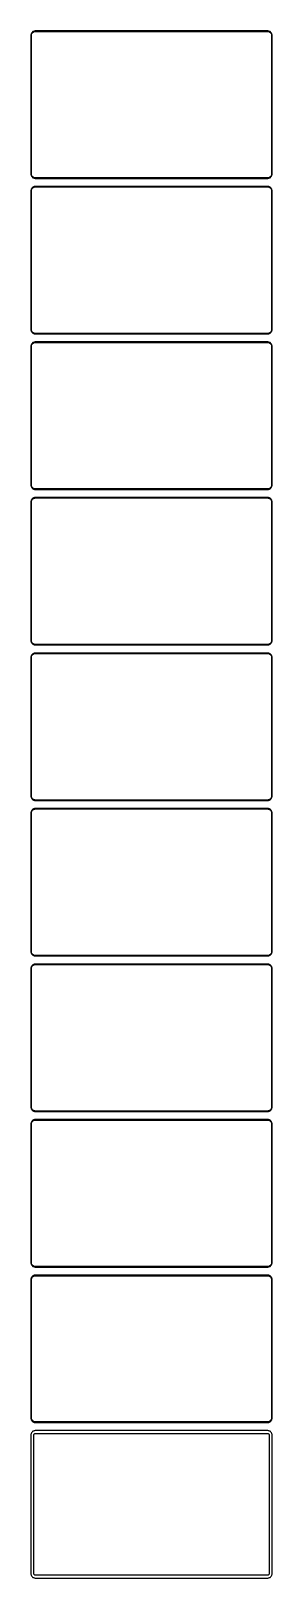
# Model space of a CAD drawing. Header units: metres. Extents: x -135 to 135, y 1658 to 3388.
import ezdxf

# ---------------------------------------------------------------- set-up
doc = ezdxf.new("R2010")
doc.units = ezdxf.units.M

msp = doc.modelspace()

# ---------------------------------------------------------------- linework, layer by layer
for p, q in [((-134.961, 3384.13), (-135, 3383.5)), ((-135, 3383.5), (-135, 3228.5)), ((-134.843, 3384.74), (-134.961, 3384.13)), ((-134.649, 3385.34), (-134.843, 3384.74)), ((-134.382, 3385.91), (-134.649, 3385.34)), ((-134.5, 3383.25), (-134.463, 3383.85)), ((-134.5, 3228.75), (-134.5, 3383.25)), ((-134.463, 3383.85), (-134.351, 3384.43)), ((-134.045, 3386.44), (-134.382, 3385.91)), ((-134.351, 3384.43), (-134.166, 3385)), ((-134.166, 3385), (-133.912, 3385.54)), ((-133.645, 3386.92), (-134.045, 3386.44)), ((-133.912, 3385.54), (-133.593, 3386.04)), ((-133.187, 3387.35), (-133.645, 3386.92)), ((-133.593, 3386.04), (-133.213, 3386.5)), ((-133.213, 3386.5), (-132.778, 3386.91)), ((-132.679, 3387.72), (-133.187, 3387.35)), ((-132.778, 3386.91), (-132.295, 3387.26)), ((-132.129, 3388.02), (-132.679, 3387.72)), ((-132.295, 3387.26), (-131.772, 3387.55)), ((-131.545, 3388.26), (-132.129, 3388.02)), ((-131.772, 3387.55), (-131.218, 3387.77)), ((-130.937, 3388.41), (-131.545, 3388.26)), ((-131.218, 3387.77), (-130.64, 3387.92)), ((-130.314, 3388.49), (-130.937, 3388.41)), ((-130.64, 3387.92), (-130.048, 3387.99)), ((130.314, 3388.49), (-130.314, 3388.49)), ((-130.048, 3387.99), (130.048, 3387.99)), ((130.048, 3387.99), (130.64, 3387.92)), ((130.937, 3388.41), (130.314, 3388.49)), ((130.64, 3387.92), (131.218, 3387.77)), ((131.545, 3388.26), (130.937, 3388.41)), ((131.218, 3387.77), (131.772, 3387.55)), ((132.129, 3388.02), (131.545, 3388.26)), ((131.772, 3387.55), (132.295, 3387.26)), ((132.679, 3387.72), (132.129, 3388.02)), ((132.295, 3387.26), (132.778, 3386.91)), ((133.187, 3387.35), (132.679, 3387.72)), ((132.778, 3386.91), (133.213, 3386.5)), ((133.645, 3386.92), (133.187, 3387.35)), ((133.213, 3386.5), (133.593, 3386.04)), ((133.593, 3386.04), (133.912, 3385.54)), ((134.045, 3386.44), (133.645, 3386.92)), ((133.912, 3385.54), (134.166, 3385)), ((134.382, 3385.91), (134.045, 3386.44)), ((134.166, 3385), (134.351, 3384.43)), ((134.351, 3384.43), (134.463, 3383.85)), ((134.649, 3385.34), (134.382, 3385.91)), ((134.463, 3383.85), (134.5, 3383.25)), ((134.5, 3383.25), (134.5, 3228.75)), ((134.843, 3384.74), (134.649, 3385.34)), ((134.961, 3384.13), (134.843, 3384.74)), ((135, 3383.5), (134.961, 3384.13)), ((135, 3228.5), (135, 3383.5)), ((-135, 3228.5), (-134.961, 3227.87)), ((-134.961, 3227.87), (-134.843, 3227.26)), ((-134.843, 3227.26), (-134.649, 3226.66)), ((-134.649, 3226.66), (-134.382, 3226.09)), ((-134.463, 3228.15), (-134.5, 3228.75)), ((-134.351, 3227.57), (-134.463, 3228.15)), ((-134.382, 3226.09), (-134.045, 3225.56)), ((-134.166, 3227), (-134.351, 3227.57)), ((-133.912, 3226.46), (-134.166, 3227)), ((-134.045, 3225.56), (-133.645, 3225.08)), ((-133.593, 3225.96), (-133.912, 3226.46)), ((-133.645, 3225.08), (-133.187, 3224.65)), ((-133.213, 3225.5), (-133.593, 3225.96)), ((-132.778, 3225.09), (-133.213, 3225.5)), ((-133.187, 3224.65), (-132.679, 3224.28)), ((-132.295, 3224.74), (-132.778, 3225.09)), ((-132.679, 3224.28), (-132.129, 3223.98)), ((-131.772, 3224.45), (-132.295, 3224.74)), ((-132.129, 3223.98), (-131.545, 3223.74)), ((-131.218, 3224.23), (-131.772, 3224.45)), ((-131.545, 3223.74), (-130.937, 3223.59)), ((-130.64, 3224.08), (-131.218, 3224.23)), ((-130.937, 3223.59), (-130.314, 3223.51)), ((-130.048, 3224.01), (-130.64, 3224.08)), ((-130.314, 3223.51), (130.314, 3223.51)), ((130.048, 3224.01), (-130.048, 3224.01)), ((130.64, 3224.08), (130.048, 3224.01)), ((130.314, 3223.51), (130.937, 3223.59)), ((131.218, 3224.23), (130.64, 3224.08)), ((130.937, 3223.59), (131.545, 3223.74)), ((131.772, 3224.45), (131.218, 3224.23)), ((131.545, 3223.74), (132.129, 3223.98)), ((132.295, 3224.74), (131.772, 3224.45)), ((132.129, 3223.98), (132.679, 3224.28)), ((132.778, 3225.09), (132.295, 3224.74)), ((132.679, 3224.28), (133.187, 3224.65)), ((133.213, 3225.5), (132.778, 3225.09)), ((133.187, 3224.65), (133.645, 3225.08)), ((133.593, 3225.96), (133.213, 3225.5)), ((133.912, 3226.46), (133.593, 3225.96)), ((133.645, 3225.08), (134.045, 3225.56)), ((134.166, 3227), (133.912, 3226.46)), ((134.045, 3225.56), (134.382, 3226.09)), ((134.351, 3227.57), (134.166, 3227)), ((134.463, 3228.15), (134.351, 3227.57)), ((134.382, 3226.09), (134.649, 3226.66)), ((134.5, 3228.75), (134.463, 3228.15)), ((134.649, 3226.66), (134.843, 3227.26)), ((134.843, 3227.26), (134.961, 3227.87)), ((134.961, 3227.87), (135, 3228.5)), ((-134.961, 3210.13), (-135, 3209.5)), ((-135, 3209.5), (-135, 3054.5)), ((-134.843, 3210.74), (-134.961, 3210.13)), ((-134.649, 3211.34), (-134.843, 3210.74)), ((-134.382, 3211.91), (-134.649, 3211.34)), ((-134.5, 3209.25), (-134.463, 3209.85)), ((-134.5, 3054.75), (-134.5, 3209.25)), ((-134.463, 3209.85), (-134.351, 3210.43)), ((-134.045, 3212.44), (-134.382, 3211.91)), ((-134.351, 3210.43), (-134.166, 3211)), ((-134.166, 3211), (-133.912, 3211.54)), ((-133.645, 3212.92), (-134.045, 3212.44)), ((-133.912, 3211.54), (-133.593, 3212.04)), ((-133.187, 3213.35), (-133.645, 3212.92)), ((-133.593, 3212.04), (-133.213, 3212.5)), ((-133.213, 3212.5), (-132.778, 3212.91)), ((-132.679, 3213.72), (-133.187, 3213.35)), ((-132.778, 3212.91), (-132.295, 3213.26)), ((-132.129, 3214.02), (-132.679, 3213.72)), ((-132.295, 3213.26), (-131.772, 3213.55)), ((-131.545, 3214.26), (-132.129, 3214.02)), ((-131.772, 3213.55), (-131.218, 3213.77)), ((-130.937, 3214.41), (-131.545, 3214.26)), ((-131.218, 3213.77), (-130.64, 3213.92)), ((-130.314, 3214.49), (-130.937, 3214.41)), ((-130.64, 3213.92), (-130.048, 3213.99)), ((130.314, 3214.49), (-130.314, 3214.49)), ((-130.048, 3213.99), (130.048, 3213.99)), ((130.048, 3213.99), (130.64, 3213.92)), ((130.937, 3214.41), (130.314, 3214.49)), ((130.64, 3213.92), (131.218, 3213.77)), ((131.545, 3214.26), (130.937, 3214.41)), ((131.218, 3213.77), (131.772, 3213.55)), ((132.129, 3214.02), (131.545, 3214.26)), ((131.772, 3213.55), (132.295, 3213.26)), ((132.679, 3213.72), (132.129, 3214.02)), ((132.295, 3213.26), (132.778, 3212.91)), ((133.187, 3213.35), (132.679, 3213.72)), ((132.778, 3212.91), (133.213, 3212.5)), ((133.645, 3212.92), (133.187, 3213.35)), ((133.213, 3212.5), (133.593, 3212.04)), ((133.593, 3212.04), (133.912, 3211.54)), ((134.045, 3212.44), (133.645, 3212.92)), ((133.912, 3211.54), (134.166, 3211)), ((134.382, 3211.91), (134.045, 3212.44)), ((134.166, 3211), (134.351, 3210.43)), ((134.351, 3210.43), (134.463, 3209.85)), ((134.649, 3211.34), (134.382, 3211.91)), ((134.463, 3209.85), (134.5, 3209.25)), ((134.5, 3209.25), (134.5, 3054.75)), ((134.843, 3210.74), (134.649, 3211.34)), ((134.961, 3210.13), (134.843, 3210.74)), ((135, 3209.5), (134.961, 3210.13)), ((135, 3054.5), (135, 3209.5)), ((-135, 3054.5), (-134.961, 3053.87)), ((-134.961, 3053.87), (-134.843, 3053.26)), ((-134.843, 3053.26), (-134.649, 3052.66)), ((-134.649, 3052.66), (-134.382, 3052.09)), ((-134.463, 3054.15), (-134.5, 3054.75)), ((-134.351, 3053.57), (-134.463, 3054.15)), ((-134.382, 3052.09), (-134.045, 3051.56)), ((-134.166, 3053), (-134.351, 3053.57)), ((-133.912, 3052.46), (-134.166, 3053)), ((-134.045, 3051.56), (-133.645, 3051.08)), ((-133.593, 3051.96), (-133.912, 3052.46)), ((-133.645, 3051.08), (-133.187, 3050.65)), ((-133.213, 3051.5), (-133.593, 3051.96)), ((-132.778, 3051.09), (-133.213, 3051.5)), ((-133.187, 3050.65), (-132.679, 3050.28)), ((-132.295, 3050.74), (-132.778, 3051.09)), ((-132.679, 3050.28), (-132.129, 3049.98)), ((-131.772, 3050.45), (-132.295, 3050.74)), ((-132.129, 3049.98), (-131.545, 3049.74)), ((-131.218, 3050.23), (-131.772, 3050.45)), ((-131.545, 3049.74), (-130.937, 3049.59)), ((-130.64, 3050.08), (-131.218, 3050.23)), ((-130.937, 3049.59), (-130.314, 3049.51)), ((-130.048, 3050.01), (-130.64, 3050.08)), ((-130.314, 3049.51), (130.314, 3049.51)), ((130.048, 3050.01), (-130.048, 3050.01)), ((130.64, 3050.08), (130.048, 3050.01)), ((130.314, 3049.51), (130.937, 3049.59)), ((131.218, 3050.23), (130.64, 3050.08)), ((130.937, 3049.59), (131.545, 3049.74)), ((131.772, 3050.45), (131.218, 3050.23)), ((131.545, 3049.74), (132.129, 3049.98)), ((132.295, 3050.74), (131.772, 3050.45)), ((132.129, 3049.98), (132.679, 3050.28)), ((132.778, 3051.09), (132.295, 3050.74)), ((132.679, 3050.28), (133.187, 3050.65)), ((133.213, 3051.5), (132.778, 3051.09)), ((133.187, 3050.65), (133.645, 3051.08)), ((133.593, 3051.96), (133.213, 3051.5)), ((133.912, 3052.46), (133.593, 3051.96)), ((133.645, 3051.08), (134.045, 3051.56)), ((134.166, 3053), (133.912, 3052.46)), ((134.045, 3051.56), (134.382, 3052.09)), ((134.351, 3053.57), (134.166, 3053)), ((134.463, 3054.15), (134.351, 3053.57)), ((134.382, 3052.09), (134.649, 3052.66)), ((134.5, 3054.75), (134.463, 3054.15)), ((134.649, 3052.66), (134.843, 3053.26)), ((134.843, 3053.26), (134.961, 3053.87)), ((134.961, 3053.87), (135, 3054.5)), ((-134.961, 3036.13), (-135, 3035.5)), ((-135, 3035.5), (-135, 2880.5)), ((-134.843, 3036.74), (-134.961, 3036.13)), ((-134.649, 3037.34), (-134.843, 3036.74)), ((-134.382, 3037.91), (-134.649, 3037.34)), ((-134.5, 3035.25), (-134.463, 3035.85)), ((-134.5, 2880.75), (-134.5, 3035.25)), ((-134.463, 3035.85), (-134.351, 3036.43)), ((-134.045, 3038.44), (-134.382, 3037.91)), ((-134.351, 3036.43), (-134.166, 3037)), ((-134.166, 3037), (-133.912, 3037.54)), ((-133.645, 3038.92), (-134.045, 3038.44)), ((-133.912, 3037.54), (-133.593, 3038.04)), ((-133.187, 3039.35), (-133.645, 3038.92)), ((-133.593, 3038.04), (-133.213, 3038.5)), ((-133.213, 3038.5), (-132.778, 3038.91)), ((-132.679, 3039.72), (-133.187, 3039.35)), ((-132.778, 3038.91), (-132.295, 3039.26)), ((-132.129, 3040.02), (-132.679, 3039.72)), ((-132.295, 3039.26), (-131.772, 3039.55)), ((-131.545, 3040.26), (-132.129, 3040.02)), ((-131.772, 3039.55), (-131.218, 3039.77)), ((-130.937, 3040.41), (-131.545, 3040.26)), ((-131.218, 3039.77), (-130.64, 3039.92)), ((-130.314, 3040.49), (-130.937, 3040.41)), ((-130.64, 3039.92), (-130.048, 3039.99)), ((130.314, 3040.49), (-130.314, 3040.49)), ((-130.048, 3039.99), (130.048, 3039.99)), ((130.048, 3039.99), (130.64, 3039.92)), ((130.937, 3040.41), (130.314, 3040.49)), ((130.64, 3039.92), (131.218, 3039.77)), ((131.545, 3040.26), (130.937, 3040.41)), ((131.218, 3039.77), (131.772, 3039.55)), ((132.129, 3040.02), (131.545, 3040.26)), ((131.772, 3039.55), (132.295, 3039.26)), ((132.679, 3039.72), (132.129, 3040.02)), ((132.295, 3039.26), (132.778, 3038.91)), ((133.187, 3039.35), (132.679, 3039.72)), ((132.778, 3038.91), (133.213, 3038.5)), ((133.645, 3038.92), (133.187, 3039.35)), ((133.213, 3038.5), (133.593, 3038.04)), ((133.593, 3038.04), (133.912, 3037.54)), ((134.045, 3038.44), (133.645, 3038.92)), ((133.912, 3037.54), (134.166, 3037)), ((134.382, 3037.91), (134.045, 3038.44)), ((134.166, 3037), (134.351, 3036.43)), ((134.351, 3036.43), (134.463, 3035.85)), ((134.649, 3037.34), (134.382, 3037.91)), ((134.463, 3035.85), (134.5, 3035.25)), ((134.5, 3035.25), (134.5, 2880.75)), ((134.843, 3036.74), (134.649, 3037.34)), ((134.961, 3036.13), (134.843, 3036.74)), ((135, 3035.5), (134.961, 3036.13)), ((135, 2880.5), (135, 3035.5)), ((-135, 2880.5), (-134.961, 2879.87)), ((-134.961, 2879.87), (-134.843, 2879.26)), ((-134.843, 2879.26), (-134.649, 2878.66)), ((-134.649, 2878.66), (-134.382, 2878.09)), ((-134.463, 2880.15), (-134.5, 2880.75)), ((-134.351, 2879.57), (-134.463, 2880.15)), ((-134.382, 2878.09), (-134.045, 2877.56)), ((-134.166, 2879), (-134.351, 2879.57)), ((-133.912, 2878.46), (-134.166, 2879)), ((-134.045, 2877.56), (-133.645, 2877.08)), ((-133.593, 2877.96), (-133.912, 2878.46)), ((-133.645, 2877.08), (-133.187, 2876.65)), ((-133.213, 2877.5), (-133.593, 2877.96)), ((-132.778, 2877.09), (-133.213, 2877.5)), ((-133.187, 2876.65), (-132.679, 2876.28)), ((-132.295, 2876.74), (-132.778, 2877.09)), ((-132.679, 2876.28), (-132.129, 2875.98)), ((-131.772, 2876.45), (-132.295, 2876.74)), ((-132.129, 2875.98), (-131.545, 2875.74)), ((-131.218, 2876.23), (-131.772, 2876.45)), ((-131.545, 2875.74), (-130.937, 2875.59)), ((-130.64, 2876.08), (-131.218, 2876.23)), ((-130.937, 2875.59), (-130.314, 2875.51)), ((-130.048, 2876.01), (-130.64, 2876.08)), ((-130.314, 2875.51), (130.314, 2875.51)), ((130.048, 2876.01), (-130.048, 2876.01)), ((130.64, 2876.08), (130.048, 2876.01)), ((130.314, 2875.51), (130.937, 2875.59)), ((131.218, 2876.23), (130.64, 2876.08)), ((130.937, 2875.59), (131.545, 2875.74)), ((131.772, 2876.45), (131.218, 2876.23)), ((131.545, 2875.74), (132.129, 2875.98)), ((132.295, 2876.74), (131.772, 2876.45)), ((132.129, 2875.98), (132.679, 2876.28)), ((132.778, 2877.09), (132.295, 2876.74)), ((132.679, 2876.28), (133.187, 2876.65)), ((133.213, 2877.5), (132.778, 2877.09)), ((133.187, 2876.65), (133.645, 2877.08)), ((133.593, 2877.96), (133.213, 2877.5)), ((133.912, 2878.46), (133.593, 2877.96)), ((133.645, 2877.08), (134.045, 2877.56)), ((134.166, 2879), (133.912, 2878.46)), ((134.045, 2877.56), (134.382, 2878.09)), ((134.351, 2879.57), (134.166, 2879)), ((134.463, 2880.15), (134.351, 2879.57)), ((134.382, 2878.09), (134.649, 2878.66)), ((134.5, 2880.75), (134.463, 2880.15)), ((134.649, 2878.66), (134.843, 2879.26)), ((134.843, 2879.26), (134.961, 2879.87)), ((134.961, 2879.87), (135, 2880.5)), ((-134.961, 2862.13), (-135, 2861.5)), ((-135, 2861.5), (-135, 2706.5)), ((-134.843, 2862.74), (-134.961, 2862.13)), ((-134.649, 2863.34), (-134.843, 2862.74)), ((-134.382, 2863.91), (-134.649, 2863.34)), ((-134.5, 2861.25), (-134.463, 2861.85)), ((-134.5, 2706.75), (-134.5, 2861.25)), ((-134.463, 2861.85), (-134.351, 2862.43)), ((-134.045, 2864.44), (-134.382, 2863.91)), ((-134.351, 2862.43), (-134.166, 2863)), ((-134.166, 2863), (-133.912, 2863.54)), ((-133.645, 2864.92), (-134.045, 2864.44)), ((-133.912, 2863.54), (-133.593, 2864.04)), ((-133.187, 2865.35), (-133.645, 2864.92)), ((-133.593, 2864.04), (-133.213, 2864.5)), ((-133.213, 2864.5), (-132.778, 2864.91)), ((-132.679, 2865.72), (-133.187, 2865.35)), ((-132.778, 2864.91), (-132.295, 2865.26)), ((-132.129, 2866.02), (-132.679, 2865.72)), ((-132.295, 2865.26), (-131.772, 2865.55)), ((-131.545, 2866.26), (-132.129, 2866.02)), ((-131.772, 2865.55), (-131.218, 2865.77)), ((-130.937, 2866.41), (-131.545, 2866.26)), ((-131.218, 2865.77), (-130.64, 2865.92)), ((-130.314, 2866.49), (-130.937, 2866.41)), ((-130.64, 2865.92), (-130.048, 2865.99)), ((130.314, 2866.49), (-130.314, 2866.49)), ((-130.048, 2865.99), (130.048, 2865.99)), ((130.048, 2865.99), (130.64, 2865.92)), ((130.937, 2866.41), (130.314, 2866.49)), ((130.64, 2865.92), (131.218, 2865.77)), ((131.545, 2866.26), (130.937, 2866.41)), ((131.218, 2865.77), (131.772, 2865.55)), ((132.129, 2866.02), (131.545, 2866.26)), ((131.772, 2865.55), (132.295, 2865.26)), ((132.679, 2865.72), (132.129, 2866.02)), ((132.295, 2865.26), (132.778, 2864.91)), ((133.187, 2865.35), (132.679, 2865.72)), ((132.778, 2864.91), (133.213, 2864.5)), ((133.645, 2864.92), (133.187, 2865.35)), ((133.213, 2864.5), (133.593, 2864.04)), ((133.593, 2864.04), (133.912, 2863.54)), ((134.045, 2864.44), (133.645, 2864.92)), ((133.912, 2863.54), (134.166, 2863)), ((134.382, 2863.91), (134.045, 2864.44)), ((134.166, 2863), (134.351, 2862.43)), ((134.351, 2862.43), (134.463, 2861.85)), ((134.649, 2863.34), (134.382, 2863.91)), ((134.463, 2861.85), (134.5, 2861.25)), ((134.5, 2861.25), (134.5, 2706.75)), ((134.843, 2862.74), (134.649, 2863.34)), ((134.961, 2862.13), (134.843, 2862.74)), ((135, 2861.5), (134.961, 2862.13)), ((135, 2706.5), (135, 2861.5)), ((-135, 2706.5), (-134.961, 2705.87)), ((-134.961, 2705.87), (-134.843, 2705.26)), ((-134.843, 2705.26), (-134.649, 2704.66)), ((-134.649, 2704.66), (-134.382, 2704.09)), ((-134.463, 2706.15), (-134.5, 2706.75)), ((-134.351, 2705.57), (-134.463, 2706.15)), ((-134.382, 2704.09), (-134.045, 2703.56)), ((-134.166, 2705), (-134.351, 2705.57)), ((-133.912, 2704.46), (-134.166, 2705)), ((-134.045, 2703.56), (-133.645, 2703.08)), ((-133.593, 2703.96), (-133.912, 2704.46)), ((-133.645, 2703.08), (-133.187, 2702.65)), ((-133.213, 2703.5), (-133.593, 2703.96)), ((-132.778, 2703.09), (-133.213, 2703.5)), ((-133.187, 2702.65), (-132.679, 2702.28)), ((-132.295, 2702.74), (-132.778, 2703.09)), ((-132.679, 2702.28), (-132.129, 2701.98)), ((-131.772, 2702.45), (-132.295, 2702.74)), ((-132.129, 2701.98), (-131.545, 2701.74)), ((-131.218, 2702.23), (-131.772, 2702.45)), ((-131.545, 2701.74), (-130.937, 2701.59)), ((-130.64, 2702.08), (-131.218, 2702.23)), ((-130.937, 2701.59), (-130.314, 2701.51)), ((-130.048, 2702.01), (-130.64, 2702.08)), ((-130.314, 2701.51), (130.314, 2701.51)), ((130.048, 2702.01), (-130.048, 2702.01)), ((130.64, 2702.08), (130.048, 2702.01)), ((130.314, 2701.51), (130.937, 2701.59)), ((131.218, 2702.23), (130.64, 2702.08)), ((130.937, 2701.59), (131.545, 2701.74)), ((131.772, 2702.45), (131.218, 2702.23)), ((131.545, 2701.74), (132.129, 2701.98)), ((132.295, 2702.74), (131.772, 2702.45)), ((132.129, 2701.98), (132.679, 2702.28)), ((132.778, 2703.09), (132.295, 2702.74)), ((132.679, 2702.28), (133.187, 2702.65)), ((133.213, 2703.5), (132.778, 2703.09)), ((133.187, 2702.65), (133.645, 2703.08)), ((133.593, 2703.96), (133.213, 2703.5)), ((133.912, 2704.46), (133.593, 2703.96)), ((133.645, 2703.08), (134.045, 2703.56)), ((134.166, 2705), (133.912, 2704.46)), ((134.045, 2703.56), (134.382, 2704.09)), ((134.351, 2705.57), (134.166, 2705)), ((134.463, 2706.15), (134.351, 2705.57)), ((134.382, 2704.09), (134.649, 2704.66)), ((134.5, 2706.75), (134.463, 2706.15)), ((134.649, 2704.66), (134.843, 2705.26)), ((134.843, 2705.26), (134.961, 2705.87)), ((134.961, 2705.87), (135, 2706.5)), ((-134.961, 2688.13), (-135, 2687.5)), ((-135, 2687.5), (-135, 2532.5)), ((-134.843, 2688.74), (-134.961, 2688.13)), ((-134.649, 2689.34), (-134.843, 2688.74)), ((-134.382, 2689.91), (-134.649, 2689.34)), ((-134.5, 2687.25), (-134.463, 2687.85)), ((-134.5, 2532.75), (-134.5, 2687.25)), ((-134.463, 2687.85), (-134.351, 2688.43)), ((-134.045, 2690.44), (-134.382, 2689.91)), ((-134.351, 2688.43), (-134.166, 2689)), ((-134.166, 2689), (-133.912, 2689.54)), ((-133.645, 2690.92), (-134.045, 2690.44)), ((-133.912, 2689.54), (-133.593, 2690.04)), ((-133.187, 2691.35), (-133.645, 2690.92)), ((-133.593, 2690.04), (-133.213, 2690.5)), ((-133.213, 2690.5), (-132.778, 2690.91)), ((-132.679, 2691.72), (-133.187, 2691.35)), ((-132.778, 2690.91), (-132.295, 2691.26)), ((-132.129, 2692.02), (-132.679, 2691.72)), ((-132.295, 2691.26), (-131.772, 2691.55)), ((-131.545, 2692.26), (-132.129, 2692.02)), ((-131.772, 2691.55), (-131.218, 2691.77)), ((-130.937, 2692.41), (-131.545, 2692.26)), ((-131.218, 2691.77), (-130.64, 2691.92)), ((-130.314, 2692.49), (-130.937, 2692.41)), ((-130.64, 2691.92), (-130.048, 2691.99)), ((130.314, 2692.49), (-130.314, 2692.49)), ((-130.048, 2691.99), (130.048, 2691.99)), ((130.048, 2691.99), (130.64, 2691.92)), ((130.937, 2692.41), (130.314, 2692.49)), ((130.64, 2691.92), (131.218, 2691.77)), ((131.545, 2692.26), (130.937, 2692.41)), ((131.218, 2691.77), (131.772, 2691.55)), ((132.129, 2692.02), (131.545, 2692.26)), ((131.772, 2691.55), (132.295, 2691.26)), ((132.679, 2691.72), (132.129, 2692.02)), ((132.295, 2691.26), (132.778, 2690.91)), ((133.187, 2691.35), (132.679, 2691.72)), ((132.778, 2690.91), (133.213, 2690.5)), ((133.645, 2690.92), (133.187, 2691.35)), ((133.213, 2690.5), (133.593, 2690.04)), ((133.593, 2690.04), (133.912, 2689.54)), ((134.045, 2690.44), (133.645, 2690.92)), ((133.912, 2689.54), (134.166, 2689)), ((134.382, 2689.91), (134.045, 2690.44)), ((134.166, 2689), (134.351, 2688.43)), ((134.351, 2688.43), (134.463, 2687.85)), ((134.649, 2689.34), (134.382, 2689.91)), ((134.463, 2687.85), (134.5, 2687.25)), ((134.5, 2687.25), (134.5, 2532.75)), ((134.843, 2688.74), (134.649, 2689.34)), ((134.961, 2688.13), (134.843, 2688.74)), ((135, 2687.5), (134.961, 2688.13)), ((135, 2532.5), (135, 2687.5)), ((-135, 2532.5), (-134.961, 2531.87)), ((-134.961, 2531.87), (-134.843, 2531.26)), ((-134.843, 2531.26), (-134.649, 2530.66)), ((-134.649, 2530.66), (-134.382, 2530.09)), ((-134.463, 2532.15), (-134.5, 2532.75)), ((-134.351, 2531.57), (-134.463, 2532.15)), ((-134.382, 2530.09), (-134.045, 2529.56)), ((-134.166, 2531), (-134.351, 2531.57)), ((-133.912, 2530.46), (-134.166, 2531)), ((-134.045, 2529.56), (-133.645, 2529.08)), ((-133.593, 2529.96), (-133.912, 2530.46)), ((-133.645, 2529.08), (-133.187, 2528.65)), ((-133.213, 2529.5), (-133.593, 2529.96)), ((-132.778, 2529.09), (-133.213, 2529.5)), ((-133.187, 2528.65), (-132.679, 2528.28)), ((-132.295, 2528.74), (-132.778, 2529.09)), ((-132.679, 2528.28), (-132.129, 2527.98)), ((-131.772, 2528.45), (-132.295, 2528.74)), ((-132.129, 2527.98), (-131.545, 2527.74)), ((-131.218, 2528.23), (-131.772, 2528.45)), ((-131.545, 2527.74), (-130.937, 2527.59)), ((-130.64, 2528.08), (-131.218, 2528.23)), ((-130.937, 2527.59), (-130.314, 2527.51)), ((-130.048, 2528.01), (-130.64, 2528.08)), ((-130.314, 2527.51), (130.314, 2527.51)), ((130.048, 2528.01), (-130.048, 2528.01)), ((130.64, 2528.08), (130.048, 2528.01)), ((130.314, 2527.51), (130.937, 2527.59)), ((131.218, 2528.23), (130.64, 2528.08)), ((130.937, 2527.59), (131.545, 2527.74)), ((131.772, 2528.45), (131.218, 2528.23)), ((131.545, 2527.74), (132.129, 2527.98)), ((132.295, 2528.74), (131.772, 2528.45)), ((132.129, 2527.98), (132.679, 2528.28)), ((132.778, 2529.09), (132.295, 2528.74)), ((132.679, 2528.28), (133.187, 2528.65)), ((133.213, 2529.5), (132.778, 2529.09)), ((133.187, 2528.65), (133.645, 2529.08)), ((133.593, 2529.96), (133.213, 2529.5)), ((133.912, 2530.46), (133.593, 2529.96)), ((133.645, 2529.08), (134.045, 2529.56)), ((134.166, 2531), (133.912, 2530.46)), ((134.045, 2529.56), (134.382, 2530.09)), ((134.351, 2531.57), (134.166, 2531)), ((134.463, 2532.15), (134.351, 2531.57)), ((134.382, 2530.09), (134.649, 2530.66)), ((134.5, 2532.75), (134.463, 2532.15)), ((134.649, 2530.66), (134.843, 2531.26)), ((134.843, 2531.26), (134.961, 2531.87)), ((134.961, 2531.87), (135, 2532.5)), ((-134.961, 2514.13), (-135, 2513.5)), ((-135, 2513.5), (-135, 2358.5)), ((-134.843, 2514.74), (-134.961, 2514.13)), ((-134.649, 2515.34), (-134.843, 2514.74)), ((-134.382, 2515.91), (-134.649, 2515.34)), ((-134.5, 2513.25), (-134.463, 2513.85)), ((-134.5, 2358.75), (-134.5, 2513.25)), ((-134.463, 2513.85), (-134.351, 2514.43)), ((-134.045, 2516.44), (-134.382, 2515.91)), ((-134.351, 2514.43), (-134.166, 2515)), ((-134.166, 2515), (-133.912, 2515.54)), ((-133.645, 2516.92), (-134.045, 2516.44)), ((-133.912, 2515.54), (-133.593, 2516.04)), ((-133.187, 2517.35), (-133.645, 2516.92)), ((-133.593, 2516.04), (-133.213, 2516.5)), ((-133.213, 2516.5), (-132.778, 2516.91)), ((-132.679, 2517.72), (-133.187, 2517.35)), ((-132.778, 2516.91), (-132.295, 2517.26)), ((-132.129, 2518.02), (-132.679, 2517.72)), ((-132.295, 2517.26), (-131.772, 2517.55)), ((-131.545, 2518.26), (-132.129, 2518.02)), ((-131.772, 2517.55), (-131.218, 2517.77)), ((-130.937, 2518.41), (-131.545, 2518.26)), ((-131.218, 2517.77), (-130.64, 2517.92)), ((-130.314, 2518.49), (-130.937, 2518.41)), ((-130.64, 2517.92), (-130.048, 2517.99)), ((130.314, 2518.49), (-130.314, 2518.49)), ((-130.048, 2517.99), (130.048, 2517.99)), ((130.048, 2517.99), (130.64, 2517.92)), ((130.937, 2518.41), (130.314, 2518.49)), ((130.64, 2517.92), (131.218, 2517.77)), ((131.545, 2518.26), (130.937, 2518.41)), ((131.218, 2517.77), (131.772, 2517.55)), ((132.129, 2518.02), (131.545, 2518.26)), ((131.772, 2517.55), (132.295, 2517.26)), ((132.679, 2517.72), (132.129, 2518.02)), ((132.295, 2517.26), (132.778, 2516.91)), ((133.187, 2517.35), (132.679, 2517.72)), ((132.778, 2516.91), (133.213, 2516.5)), ((133.645, 2516.92), (133.187, 2517.35)), ((133.213, 2516.5), (133.593, 2516.04)), ((133.593, 2516.04), (133.912, 2515.54)), ((134.045, 2516.44), (133.645, 2516.92)), ((133.912, 2515.54), (134.166, 2515)), ((134.382, 2515.91), (134.045, 2516.44)), ((134.166, 2515), (134.351, 2514.43)), ((134.351, 2514.43), (134.463, 2513.85)), ((134.649, 2515.34), (134.382, 2515.91)), ((134.463, 2513.85), (134.5, 2513.25)), ((134.5, 2513.25), (134.5, 2358.75)), ((134.843, 2514.74), (134.649, 2515.34)), ((134.961, 2514.13), (134.843, 2514.74)), ((135, 2513.5), (134.961, 2514.13)), ((135, 2358.5), (135, 2513.5)), ((-135, 2358.5), (-134.961, 2357.87)), ((-134.961, 2357.87), (-134.843, 2357.26)), ((-134.843, 2357.26), (-134.649, 2356.66)), ((-134.649, 2356.66), (-134.382, 2356.09)), ((-134.463, 2358.15), (-134.5, 2358.75)), ((-134.351, 2357.57), (-134.463, 2358.15)), ((-134.382, 2356.09), (-134.045, 2355.56)), ((-134.166, 2357), (-134.351, 2357.57)), ((-133.912, 2356.46), (-134.166, 2357)), ((-134.045, 2355.56), (-133.645, 2355.08)), ((-133.593, 2355.96), (-133.912, 2356.46)), ((-133.645, 2355.08), (-133.187, 2354.65)), ((-133.213, 2355.5), (-133.593, 2355.96)), ((-132.778, 2355.09), (-133.213, 2355.5)), ((-133.187, 2354.65), (-132.679, 2354.28)), ((-132.295, 2354.74), (-132.778, 2355.09)), ((-132.679, 2354.28), (-132.129, 2353.98)), ((-131.772, 2354.45), (-132.295, 2354.74)), ((-131.218, 2354.23), (-131.772, 2354.45)), ((-130.64, 2354.08), (-131.218, 2354.23)), ((131.218, 2354.23), (130.64, 2354.08)), ((131.772, 2354.45), (131.218, 2354.23)), ((132.295, 2354.74), (131.772, 2354.45)), ((132.129, 2353.98), (132.679, 2354.28)), ((132.778, 2355.09), (132.295, 2354.74)), ((132.679, 2354.28), (133.187, 2354.65)), ((133.213, 2355.5), (132.778, 2355.09)), ((133.187, 2354.65), (133.645, 2355.08)), ((133.593, 2355.96), (133.213, 2355.5)), ((133.912, 2356.46), (133.593, 2355.96)), ((133.645, 2355.08), (134.045, 2355.56)), ((134.166, 2357), (133.912, 2356.46)), ((134.045, 2355.56), (134.382, 2356.09)), ((134.351, 2357.57), (134.166, 2357)), ((134.463, 2358.15), (134.351, 2357.57)), ((134.382, 2356.09), (134.649, 2356.66)), ((134.5, 2358.75), (134.463, 2358.15)), ((134.649, 2356.66), (134.843, 2357.26)), ((134.843, 2357.26), (134.961, 2357.87)), ((134.961, 2357.87), (135, 2358.5)), ((-134.961, 2340.13), (-135, 2339.5)), ((-135, 2339.5), (-135, 2184.5)), ((-134.843, 2340.74), (-134.961, 2340.13)), ((-134.649, 2341.34), (-134.843, 2340.74)), ((-134.382, 2341.91), (-134.649, 2341.34)), ((-134.5, 2339.25), (-134.463, 2339.85)), ((-134.5, 2184.75), (-134.5, 2339.25)), ((-134.463, 2339.85), (-134.351, 2340.43)), ((-134.045, 2342.44), (-134.382, 2341.91)), ((-134.351, 2340.43), (-134.166, 2341)), ((-134.166, 2341), (-133.912, 2341.54)), ((-133.645, 2342.92), (-134.045, 2342.44)), ((-133.912, 2341.54), (-133.593, 2342.04)), ((-133.187, 2343.35), (-133.645, 2342.92)), ((-133.593, 2342.04), (-133.213, 2342.5)), ((-133.213, 2342.5), (-132.778, 2342.91)), ((-132.679, 2343.72), (-133.187, 2343.35)), ((-132.778, 2342.91), (-132.295, 2343.26)), ((-132.129, 2344.02), (-132.679, 2343.72)), ((-132.295, 2343.26), (-131.772, 2343.55)), ((-132.129, 2353.98), (-131.545, 2353.74)), ((-131.545, 2344.26), (-132.129, 2344.02)), ((-131.772, 2343.55), (-131.218, 2343.77)), ((-131.545, 2353.74), (-130.937, 2353.59)), ((-130.937, 2344.41), (-131.545, 2344.26)), ((-131.218, 2343.77), (-130.64, 2343.92)), ((-130.937, 2353.59), (-130.314, 2353.51)), ((-130.314, 2344.49), (-130.937, 2344.41)), ((-130.048, 2354.01), (-130.64, 2354.08)), ((-130.64, 2343.92), (-130.048, 2343.99)), ((-130.314, 2353.51), (130.314, 2353.51)), ((130.314, 2344.49), (-130.314, 2344.49)), ((130.048, 2354.01), (-130.048, 2354.01)), ((-130.048, 2343.99), (130.048, 2343.99)), ((130.64, 2354.08), (130.048, 2354.01)), ((130.048, 2343.99), (130.64, 2343.92)), ((130.314, 2353.51), (130.937, 2353.59)), ((130.937, 2344.41), (130.314, 2344.49)), ((130.64, 2343.92), (131.218, 2343.77)), ((130.937, 2353.59), (131.545, 2353.74)), ((131.545, 2344.26), (130.937, 2344.41)), ((131.218, 2343.77), (131.772, 2343.55)), ((131.545, 2353.74), (132.129, 2353.98)), ((132.129, 2344.02), (131.545, 2344.26)), ((131.772, 2343.55), (132.295, 2343.26)), ((132.679, 2343.72), (132.129, 2344.02)), ((132.295, 2343.26), (132.778, 2342.91)), ((133.187, 2343.35), (132.679, 2343.72)), ((132.778, 2342.91), (133.213, 2342.5)), ((133.645, 2342.92), (133.187, 2343.35)), ((133.213, 2342.5), (133.593, 2342.04)), ((133.593, 2342.04), (133.912, 2341.54)), ((134.045, 2342.44), (133.645, 2342.92)), ((133.912, 2341.54), (134.166, 2341)), ((134.382, 2341.91), (134.045, 2342.44)), ((134.166, 2341), (134.351, 2340.43)), ((134.351, 2340.43), (134.463, 2339.85)), ((134.649, 2341.34), (134.382, 2341.91)), ((134.463, 2339.85), (134.5, 2339.25)), ((134.5, 2339.25), (134.5, 2184.75)), ((134.843, 2340.74), (134.649, 2341.34)), ((134.961, 2340.13), (134.843, 2340.74)), ((135, 2339.5), (134.961, 2340.13)), ((135, 2184.5), (135, 2339.5)), ((-135, 2184.5), (-134.961, 2183.87)), ((-134.961, 2183.87), (-134.843, 2183.26)), ((-134.843, 2183.26), (-134.649, 2182.66)), ((-134.649, 2182.66), (-134.382, 2182.09)), ((-134.463, 2184.15), (-134.5, 2184.75)), ((-134.351, 2183.57), (-134.463, 2184.15)), ((-134.382, 2182.09), (-134.045, 2181.56)), ((-134.166, 2183), (-134.351, 2183.57)), ((-133.912, 2182.46), (-134.166, 2183)), ((-134.045, 2181.56), (-133.645, 2181.08)), ((-133.593, 2181.96), (-133.912, 2182.46)), ((-133.645, 2181.08), (-133.187, 2180.65)), ((-133.213, 2181.5), (-133.593, 2181.96)), ((-132.778, 2181.09), (-133.213, 2181.5)), ((-132.295, 2180.74), (-132.778, 2181.09)), ((132.778, 2181.09), (132.295, 2180.74)), ((133.213, 2181.5), (132.778, 2181.09)), ((133.187, 2180.65), (133.645, 2181.08)), ((133.593, 2181.96), (133.213, 2181.5)), ((133.912, 2182.46), (133.593, 2181.96)), ((133.645, 2181.08), (134.045, 2181.56)), ((134.166, 2183), (133.912, 2182.46)), ((134.045, 2181.56), (134.382, 2182.09)), ((134.351, 2183.57), (134.166, 2183)), ((134.463, 2184.15), (134.351, 2183.57)), ((134.382, 2182.09), (134.649, 2182.66)), ((134.5, 2184.75), (134.463, 2184.15)), ((134.649, 2182.66), (134.843, 2183.26)), ((134.843, 2183.26), (134.961, 2183.87)), ((134.961, 2183.87), (135, 2184.5)), ((-134.961, 2166.13), (-135, 2165.5)), ((-135, 2165.5), (-135, 2010.5)), ((-134.843, 2166.74), (-134.961, 2166.13)), ((-134.649, 2167.34), (-134.843, 2166.74)), ((-134.382, 2167.91), (-134.649, 2167.34)), ((-134.5, 2165.25), (-134.463, 2165.85)), ((-134.5, 2010.75), (-134.5, 2165.25)), ((-134.463, 2165.85), (-134.351, 2166.43)), ((-134.045, 2168.44), (-134.382, 2167.91)), ((-134.351, 2166.43), (-134.166, 2167)), ((-134.166, 2167), (-133.912, 2167.54)), ((-133.645, 2168.92), (-134.045, 2168.44)), ((-133.912, 2167.54), (-133.593, 2168.04)), ((-133.187, 2169.35), (-133.645, 2168.92)), ((-133.593, 2168.04), (-133.213, 2168.5)), ((-133.213, 2168.5), (-132.778, 2168.91)), ((-133.187, 2180.65), (-132.679, 2180.28)), ((-132.679, 2169.72), (-133.187, 2169.35)), ((-132.778, 2168.91), (-132.295, 2169.26)), ((-132.679, 2180.28), (-132.129, 2179.98)), ((-132.129, 2170.02), (-132.679, 2169.72)), ((-131.772, 2180.45), (-132.295, 2180.74)), ((-132.295, 2169.26), (-131.772, 2169.55)), ((-132.129, 2179.98), (-131.545, 2179.74)), ((-131.545, 2170.26), (-132.129, 2170.02)), ((-131.218, 2180.23), (-131.772, 2180.45)), ((-131.772, 2169.55), (-131.218, 2169.77)), ((-131.545, 2179.74), (-130.937, 2179.59)), ((-130.937, 2170.41), (-131.545, 2170.26)), ((-130.64, 2180.08), (-131.218, 2180.23)), ((-131.218, 2169.77), (-130.64, 2169.92)), ((-130.937, 2179.59), (-130.314, 2179.51)), ((-130.314, 2170.49), (-130.937, 2170.41)), ((-130.048, 2180.01), (-130.64, 2180.08)), ((-130.64, 2169.92), (-130.048, 2169.99)), ((-130.314, 2179.51), (130.314, 2179.51)), ((130.314, 2170.49), (-130.314, 2170.49)), ((130.048, 2180.01), (-130.048, 2180.01)), ((-130.048, 2169.99), (130.048, 2169.99)), ((130.64, 2180.08), (130.048, 2180.01)), ((130.048, 2169.99), (130.64, 2169.92)), ((130.314, 2179.51), (130.937, 2179.59)), ((130.937, 2170.41), (130.314, 2170.49)), ((131.218, 2180.23), (130.64, 2180.08)), ((130.64, 2169.92), (131.218, 2169.77)), ((130.937, 2179.59), (131.545, 2179.74)), ((131.545, 2170.26), (130.937, 2170.41)), ((131.772, 2180.45), (131.218, 2180.23)), ((131.218, 2169.77), (131.772, 2169.55)), ((131.545, 2179.74), (132.129, 2179.98)), ((132.129, 2170.02), (131.545, 2170.26)), ((132.295, 2180.74), (131.772, 2180.45)), ((131.772, 2169.55), (132.295, 2169.26)), ((132.129, 2179.98), (132.679, 2180.28)), ((132.679, 2169.72), (132.129, 2170.02)), ((132.295, 2169.26), (132.778, 2168.91)), ((132.679, 2180.28), (133.187, 2180.65)), ((133.187, 2169.35), (132.679, 2169.72)), ((132.778, 2168.91), (133.213, 2168.5)), ((133.645, 2168.92), (133.187, 2169.35)), ((133.213, 2168.5), (133.593, 2168.04)), ((133.593, 2168.04), (133.912, 2167.54)), ((134.045, 2168.44), (133.645, 2168.92)), ((133.912, 2167.54), (134.166, 2167)), ((134.382, 2167.91), (134.045, 2168.44)), ((134.166, 2167), (134.351, 2166.43)), ((134.351, 2166.43), (134.463, 2165.85)), ((134.649, 2167.34), (134.382, 2167.91)), ((134.463, 2165.85), (134.5, 2165.25)), ((134.5, 2165.25), (134.5, 2010.75)), ((134.843, 2166.74), (134.649, 2167.34)), ((134.961, 2166.13), (134.843, 2166.74)), ((135, 2165.5), (134.961, 2166.13)), ((135, 2010.5), (135, 2165.5)), ((-135, 2010.5), (-134.961, 2009.87)), ((-134.961, 2009.87), (-134.843, 2009.26)), ((-134.843, 2009.26), (-134.649, 2008.66)), ((-134.649, 2008.66), (-134.382, 2008.09)), ((-134.463, 2010.15), (-134.5, 2010.75)), ((-134.351, 2009.57), (-134.463, 2010.15)), ((-134.382, 2008.09), (-134.045, 2007.56)), ((-134.166, 2009), (-134.351, 2009.57)), ((-133.912, 2008.46), (-134.166, 2009)), ((-133.593, 2007.96), (-133.912, 2008.46)), ((-133.213, 2007.5), (-133.593, 2007.96)), ((133.593, 2007.96), (133.213, 2007.5)), ((133.912, 2008.46), (133.593, 2007.96)), ((134.166, 2009), (133.912, 2008.46)), ((134.045, 2007.56), (134.382, 2008.09)), ((134.351, 2009.57), (134.166, 2009)), ((134.463, 2010.15), (134.351, 2009.57)), ((134.382, 2008.09), (134.649, 2008.66)), ((134.5, 2010.75), (134.463, 2010.15)), ((134.649, 2008.66), (134.843, 2009.26)), ((134.843, 2009.26), (134.961, 2009.87)), ((134.961, 2009.87), (135, 2010.5)), ((-134.961, 1992.13), (-135, 1991.5)), ((-135, 1991.5), (-135, 1836.5)), ((-134.843, 1992.74), (-134.961, 1992.13)), ((-134.649, 1993.34), (-134.843, 1992.74)), ((-134.382, 1993.91), (-134.649, 1993.34)), ((-134.045, 1994.44), (-134.382, 1993.91)), ((-134.328, 1991.25), (-134.292, 1991.82)), ((-134.328, 1836.75), (-134.328, 1991.25)), ((-134.292, 1991.82), (-134.185, 1992.39)), ((-134.185, 1992.39), (-134.007, 1992.94)), ((-134.045, 2007.56), (-133.645, 2007.08)), ((-133.645, 1994.92), (-134.045, 1994.44)), ((-134.007, 1992.94), (-133.762, 1993.46)), ((-133.762, 1993.46), (-133.454, 1993.94)), ((-133.645, 2007.08), (-133.187, 2006.65)), ((-133.187, 1995.35), (-133.645, 1994.92)), ((-133.454, 1993.94), (-133.088, 1994.38)), ((-132.778, 2007.09), (-133.213, 2007.5)), ((-133.187, 2006.65), (-132.679, 2006.28)), ((-132.679, 1995.72), (-133.187, 1995.35)), ((-133.088, 1994.38), (-132.668, 1994.78)), ((-132.295, 2006.74), (-132.778, 2007.09)), ((-132.679, 2006.28), (-132.129, 2005.98)), ((-132.129, 1996.02), (-132.679, 1995.72)), ((-132.668, 1994.78), (-132.203, 1995.12)), ((-131.772, 2006.45), (-132.295, 2006.74)), ((-132.203, 1995.12), (-131.699, 1995.39)), ((-132.129, 2005.98), (-131.545, 2005.74)), ((-131.545, 1996.26), (-132.129, 1996.02)), ((-131.218, 2006.23), (-131.772, 2006.45)), ((-131.699, 1995.39), (-131.165, 1995.6)), ((-131.545, 2005.74), (-130.937, 2005.59)), ((-130.937, 1996.41), (-131.545, 1996.26)), ((-130.64, 2006.08), (-131.218, 2006.23)), ((-131.165, 1995.6), (-130.608, 1995.75)), ((-130.937, 2005.59), (-130.314, 2005.51)), ((-130.314, 1996.49), (-130.937, 1996.41)), ((-130.048, 2006.01), (-130.64, 2006.08)), ((-130.608, 1995.75), (-130.037, 1995.82)), ((-130.314, 2005.51), (130.314, 2005.51)), ((130.314, 1996.49), (-130.314, 1996.49)), ((130.048, 2006.01), (-130.048, 2006.01)), ((-130.037, 1995.82), (130.037, 1995.82)), ((130.037, 1995.82), (130.608, 1995.75)), ((130.64, 2006.08), (130.048, 2006.01)), ((130.314, 2005.51), (130.937, 2005.59)), ((130.937, 1996.41), (130.314, 1996.49)), ((130.608, 1995.75), (131.165, 1995.6)), ((131.218, 2006.23), (130.64, 2006.08)), ((130.937, 2005.59), (131.545, 2005.74)), ((131.545, 1996.26), (130.937, 1996.41)), ((131.165, 1995.6), (131.699, 1995.39)), ((131.772, 2006.45), (131.218, 2006.23)), ((131.545, 2005.74), (132.129, 2005.98)), ((132.129, 1996.02), (131.545, 1996.26)), ((131.699, 1995.39), (132.203, 1995.12)), ((132.295, 2006.74), (131.772, 2006.45)), ((132.129, 2005.98), (132.679, 2006.28)), ((132.679, 1995.72), (132.129, 1996.02)), ((132.203, 1995.12), (132.668, 1994.78)), ((132.778, 2007.09), (132.295, 2006.74)), ((132.668, 1994.78), (133.088, 1994.38)), ((132.679, 2006.28), (133.187, 2006.65)), ((133.187, 1995.35), (132.679, 1995.72)), ((133.213, 2007.5), (132.778, 2007.09)), ((133.088, 1994.38), (133.454, 1993.94)), ((133.187, 2006.65), (133.645, 2007.08)), ((133.645, 1994.92), (133.187, 1995.35)), ((133.454, 1993.94), (133.762, 1993.46)), ((133.645, 2007.08), (134.045, 2007.56)), ((134.045, 1994.44), (133.645, 1994.92)), ((133.762, 1993.46), (134.007, 1992.94)), ((134.007, 1992.94), (134.185, 1992.39)), ((134.382, 1993.91), (134.045, 1994.44)), ((134.185, 1992.39), (134.292, 1991.82)), ((134.292, 1991.82), (134.328, 1991.25)), ((134.328, 1991.25), (134.328, 1836.75)), ((134.649, 1993.34), (134.382, 1993.91)), ((134.843, 1992.74), (134.649, 1993.34)), ((134.961, 1992.13), (134.843, 1992.74)), ((135, 1991.5), (134.961, 1992.13)), ((135, 1836.5), (135, 1991.5)), ((-135, 1836.5), (-134.961, 1835.87)), ((-134.961, 1835.87), (-134.843, 1835.26)), ((-134.843, 1835.26), (-134.649, 1834.66)), ((-134.292, 1836.18), (-134.328, 1836.75)), ((-134.185, 1835.61), (-134.292, 1836.18)), ((-134.007, 1835.06), (-134.185, 1835.61)), ((-133.762, 1834.54), (-134.007, 1835.06)), ((134.007, 1835.06), (133.762, 1834.54)), ((134.185, 1835.61), (134.007, 1835.06)), ((134.292, 1836.18), (134.185, 1835.61)), ((134.328, 1836.75), (134.292, 1836.18)), ((134.649, 1834.66), (134.843, 1835.26)), ((134.843, 1835.26), (134.961, 1835.87)), ((134.961, 1835.87), (135, 1836.5)), ((-134.961, 1818.13), (-135, 1817.5)), ((-134.843, 1818.74), (-134.961, 1818.13)), ((-134.649, 1819.34), (-134.843, 1818.74)), ((-134.649, 1834.66), (-134.382, 1834.09)), ((-134.382, 1819.91), (-134.649, 1819.34)), ((-134.382, 1834.09), (-134.045, 1833.56)), ((-134.045, 1820.44), (-134.382, 1819.91)), ((-134.045, 1833.56), (-133.645, 1833.08)), ((-133.645, 1820.92), (-134.045, 1820.44)), ((-133.454, 1834.06), (-133.762, 1834.54)), ((-133.645, 1833.08), (-133.187, 1832.65)), ((-133.187, 1821.35), (-133.645, 1820.92)), ((-133.088, 1833.62), (-133.454, 1834.06)), ((-133.187, 1832.65), (-132.679, 1832.28)), ((-132.679, 1821.72), (-133.187, 1821.35)), ((-132.668, 1833.22), (-133.088, 1833.62)), ((-132.679, 1832.28), (-132.129, 1831.98)), ((-132.129, 1822.02), (-132.679, 1821.72)), ((-132.203, 1832.88), (-132.668, 1833.22)), ((-131.699, 1832.61), (-132.203, 1832.88)), ((-132.129, 1831.98), (-131.545, 1831.74)), ((-131.545, 1822.26), (-132.129, 1822.02)), ((-131.843, 1817.51), (-131.793, 1817.77)), ((-131.793, 1817.77), (-131.711, 1818.03)), ((-131.711, 1818.03), (-131.599, 1818.27)), ((-131.165, 1832.4), (-131.699, 1832.61)), ((-131.599, 1818.27), (-131.457, 1818.49)), ((-131.545, 1831.74), (-130.937, 1831.59)), ((-130.937, 1822.41), (-131.545, 1822.26)), ((-131.457, 1818.49), (-131.288, 1818.69)), ((-131.288, 1818.69), (-131.095, 1818.88)), ((-130.608, 1832.25), (-131.165, 1832.4)), ((-131.095, 1818.88), (-130.88, 1819.03)), ((-130.937, 1831.59), (-130.314, 1831.51)), ((-130.314, 1822.49), (-130.937, 1822.41)), ((-130.88, 1819.03), (-130.648, 1819.16)), ((-130.648, 1819.16), (-130.402, 1819.26)), ((-130.037, 1832.18), (-130.608, 1832.25)), ((-130.402, 1819.26), (-130.145, 1819.32)), ((-130.314, 1831.51), (130.314, 1831.51)), ((130.314, 1822.49), (-130.314, 1822.49)), ((-130.145, 1819.32), (-129.882, 1819.36)), ((130.037, 1832.18), (-130.037, 1832.18)), ((-129.882, 1819.36), (129.882, 1819.36)), ((129.882, 1819.36), (130.145, 1819.32)), ((130.608, 1832.25), (130.037, 1832.18)), ((130.145, 1819.32), (130.402, 1819.26)), ((130.314, 1831.51), (130.937, 1831.59)), ((130.937, 1822.41), (130.314, 1822.49)), ((130.402, 1819.26), (130.648, 1819.16)), ((131.165, 1832.4), (130.608, 1832.25)), ((130.648, 1819.16), (130.88, 1819.03)), ((130.88, 1819.03), (131.095, 1818.88)), ((130.937, 1831.59), (131.545, 1831.74)), ((131.545, 1822.26), (130.937, 1822.41)), ((131.095, 1818.88), (131.288, 1818.69)), ((131.699, 1832.61), (131.165, 1832.4)), ((131.288, 1818.69), (131.457, 1818.49)), ((131.457, 1818.49), (131.599, 1818.27)), ((131.545, 1831.74), (132.129, 1831.98)), ((132.129, 1822.02), (131.545, 1822.26)), ((131.599, 1818.27), (131.711, 1818.03)), ((132.203, 1832.88), (131.699, 1832.61)), ((131.711, 1818.03), (131.793, 1817.77)), ((131.793, 1817.77), (131.843, 1817.51)), ((132.129, 1831.98), (132.679, 1832.28)), ((132.679, 1821.72), (132.129, 1822.02)), ((132.668, 1833.22), (132.203, 1832.88)), ((133.088, 1833.62), (132.668, 1833.22)), ((132.679, 1832.28), (133.187, 1832.65)), ((133.187, 1821.35), (132.679, 1821.72)), ((133.454, 1834.06), (133.088, 1833.62)), ((133.187, 1832.65), (133.645, 1833.08)), ((133.645, 1820.92), (133.187, 1821.35)), ((133.762, 1834.54), (133.454, 1834.06)), ((133.645, 1833.08), (134.045, 1833.56)), ((134.045, 1820.44), (133.645, 1820.92)), ((134.045, 1833.56), (134.382, 1834.09)), ((134.382, 1819.91), (134.045, 1820.44)), ((134.382, 1834.09), (134.649, 1834.66)), ((134.649, 1819.34), (134.382, 1819.91)), ((134.843, 1818.74), (134.649, 1819.34)), ((134.961, 1818.13), (134.843, 1818.74)), ((135, 1817.5), (134.961, 1818.13)), ((-135, 1817.5), (-135, 1662.5)), ((-131.86, 1817.25), (-131.843, 1817.51)), ((-131.86, 1662.75), (-131.86, 1817.25)), ((131.843, 1817.51), (131.86, 1817.25)), ((131.86, 1817.25), (131.86, 1662.75)), ((135, 1662.5), (135, 1817.5)), ((-135, 1662.5), (-134.961, 1661.87)), ((-134.961, 1661.87), (-134.843, 1661.26)), ((-131.843, 1662.49), (-131.86, 1662.75)), ((-131.793, 1662.23), (-131.843, 1662.49)), ((-131.711, 1661.97), (-131.793, 1662.23)), ((-131.599, 1661.73), (-131.711, 1661.97)), ((131.711, 1661.97), (131.599, 1661.73)), ((131.793, 1662.23), (131.711, 1661.97)), ((131.843, 1662.49), (131.793, 1662.23)), ((131.86, 1662.75), (131.843, 1662.49)), ((134.843, 1661.26), (134.961, 1661.87)), ((134.961, 1661.87), (135, 1662.5)), ((-134.843, 1661.26), (-134.649, 1660.66)), ((-134.649, 1660.66), (-134.382, 1660.09)), ((-134.382, 1660.09), (-134.045, 1659.56)), ((-134.045, 1659.56), (-133.645, 1659.08)), ((-133.645, 1659.08), (-133.187, 1658.65)), ((-133.187, 1658.65), (-132.679, 1658.28)), ((-132.679, 1658.28), (-132.129, 1657.98)), ((-132.129, 1657.98), (-131.545, 1657.74)), ((-131.457, 1661.51), (-131.599, 1661.73)), ((-131.545, 1657.74), (-130.937, 1657.59)), ((-131.288, 1661.31), (-131.457, 1661.51)), ((-131.095, 1661.12), (-131.288, 1661.31)), ((-130.88, 1660.97), (-131.095, 1661.12)), ((-130.937, 1657.59), (-130.314, 1657.51)), ((-130.648, 1660.84), (-130.88, 1660.97)), ((-130.402, 1660.74), (-130.648, 1660.84)), ((-130.145, 1660.68), (-130.402, 1660.74)), ((-130.314, 1657.51), (130.314, 1657.51)), ((-129.882, 1660.64), (-130.145, 1660.68)), ((129.882, 1660.64), (-129.882, 1660.64)), ((130.145, 1660.68), (129.882, 1660.64)), ((130.402, 1660.74), (130.145, 1660.68)), ((130.314, 1657.51), (130.937, 1657.59)), ((130.648, 1660.84), (130.402, 1660.74)), ((130.88, 1660.97), (130.648, 1660.84)), ((131.095, 1661.12), (130.88, 1660.97)), ((130.937, 1657.59), (131.545, 1657.74)), ((131.288, 1661.31), (131.095, 1661.12)), ((131.457, 1661.51), (131.288, 1661.31)), ((131.599, 1661.73), (131.457, 1661.51)), ((131.545, 1657.74), (132.129, 1657.98)), ((132.129, 1657.98), (132.679, 1658.28)), ((132.679, 1658.28), (133.187, 1658.65)), ((133.187, 1658.65), (133.645, 1659.08)), ((133.645, 1659.08), (134.045, 1659.56)), ((134.045, 1659.56), (134.382, 1660.09)), ((134.382, 1660.09), (134.649, 1660.66)), ((134.649, 1660.66), (134.843, 1661.26))]:
    msp.add_line(p, q)

doc.saveas('drawing.dxf')
